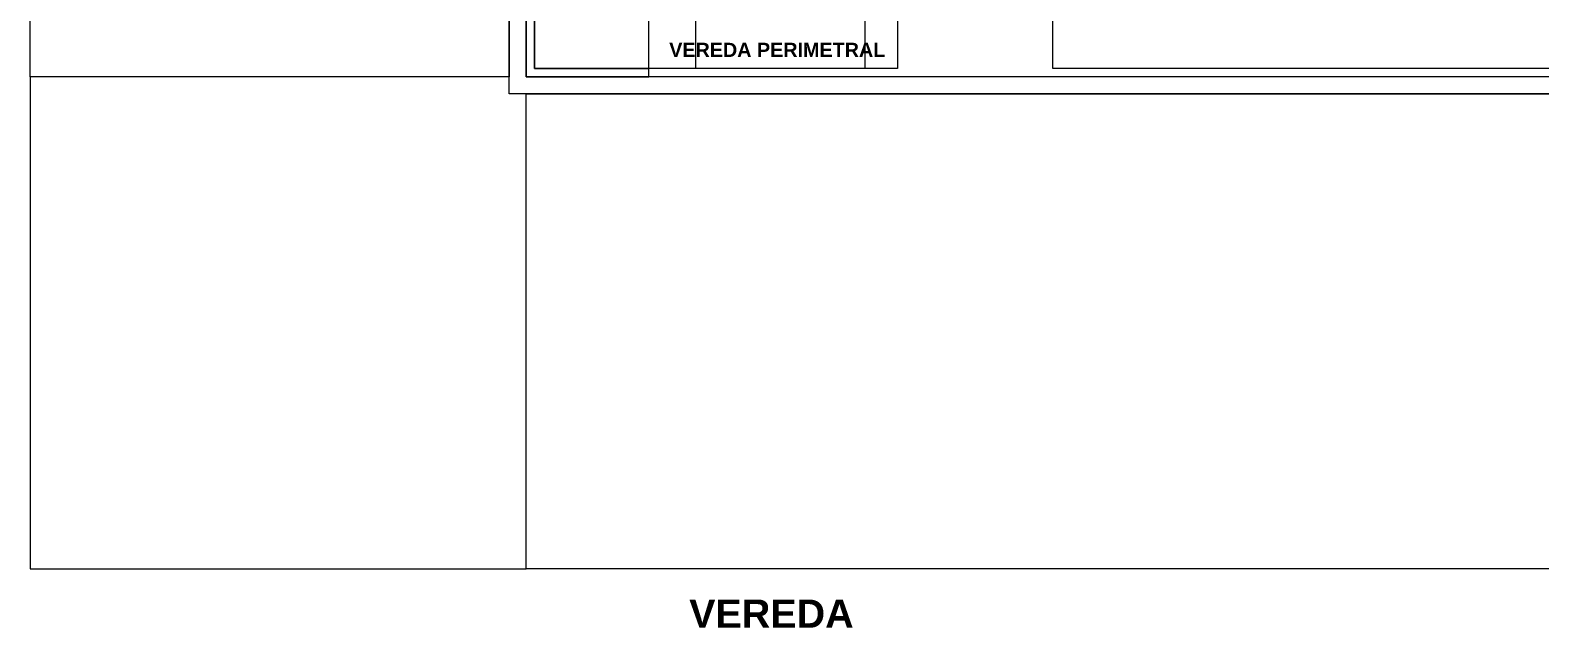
# Model space of a CAD drawing. Header units: inches. Extents: x 2704.1 to 2801.6, y 2415.6 to 2497.
# Drawn here: x 2704.08 to 2730.79, y 2415.64 to 2426.21 of the extents above; entities that cross this region are included whole.
import ezdxf

# ---------------------------------------------------------------- set-up
doc = ezdxf.new("R2010")
doc.units = ezdxf.units.IN
doc.set_wipeout_variables(frame=1)
doc.linetypes.add('Wipeout_Contour', pattern=[1, 0, -1])
for name, color, linetype in [('08 _ STR _ EXT _ 10 Vereda Exterior', 7, 'Continuous'), ('08 _ STR _ EXT _ Estacionamiento-Pavimento', 7, 'Continuous'), ('08 _ STR _ EXT _ Pista exterior', 7, 'Continuous'), ('Estructura - 03 LOSA', 7, 'Continuous'), ('Estructura Compleja - Cubiertas', 7, 'Continuous'), ('Notas - Textos', 7, 'Continuous')]:
    doc.layers.add(name, color=color, linetype=linetype)
doc.styles.add('Estilo_Generado_1', font='swisseb.ttf')
doc.styles.add('Estilo_Generado_8', font='arialbd.ttf')

msp = doc.modelspace()

# ---------------------------------------------------------------- linework, layer by layer
at = {"layer": '08 _ STR _ EXT _ 10 Vereda Exterior', "color": 7, "linetype": 'Continuous', "lineweight": 13}
for p, q in [((2712.556, 2425.386), (2712.556, 2497.027)), ((2712.856, 2425.386), (2712.856, 2497.027)), ((2712.556, 2425.086), (2712.556, 2425.386)), ((2783.576, 2425.386), (2712.856, 2425.386)), ((2712.856, 2425.386), (2712.856, 2425.386)), ((2712.856, 2425.086), (2712.556, 2425.086)), ((2783.576, 2425.086), (2712.856, 2425.086))]:
    msp.add_line(p, q, dxfattribs=at)
at = {"layer": '08 _ STR _ EXT _ 10 Vereda Exterior', "color": 7, "linetype": 'Continuous', "lineweight": 18, "flags": 128}
msp.add_lwpolyline([(2712.856, 2425.386), (2715.026, 2425.386), (2715.026, 2425.536), (2713.006, 2425.536), (2713.006, 2426.886), (2712.856, 2426.886)], close=True, dxfattribs=at)
at = {"layer": '08 _ STR _ EXT _ Estacionamiento-Pavimento', "color": 7, "linetype": 'Continuous', "lineweight": 13, "flags": 128}
for points in [[(2722.176, 2425.536), (2722.176, 2431.886)], [(2753.376, 2425.536), (2722.176, 2425.536)]]:
    msp.add_lwpolyline(points, dxfattribs=at)
at = {"layer": '08 _ STR _ EXT _ Pista exterior', "color": 7, "linetype": 'Continuous', "lineweight": 13, "flags": 128}
for points in [[(2704.083, 2425.386), (2704.083, 2497.026)], [(2712.556, 2497.026), (2712.556, 2425.386)], [(2712.556, 2425.386), (2704.083, 2425.386)], [(2712.856, 2416.686), (2712.856, 2425.086)], [(2712.856, 2425.086), (2783.576, 2425.086)], [(2783.576, 2416.686), (2712.856, 2416.686)]]:
    msp.add_lwpolyline(points, dxfattribs=at)
at = {"layer": '08 _ STR _ EXT _ Pista exterior', "color": 7, "linetype": 'Continuous', "lineweight": 18, "flags": 128}
msp.add_lwpolyline([(2704.083, 2425.386), (2704.083, 2416.686), (2712.856, 2416.686), (2712.856, 2425.086), (2712.556, 2425.086), (2712.556, 2425.386)], close=True, dxfattribs=at)

# ---------------------------------------------------------------- texts
at = {"layer": 'Notas - Textos', "color": 251, "linetype": 'Continuous', "lineweight": 13, "insert": (2717.197, 2416.144), "char_height": 0.5, "attachment_point": 2, "style": 'Estilo_Generado_8'}
msp.add_mtext('\\A1;{\\pqc;\\fArial|b1|i0|c0|p34;VEREDA}', dxfattribs=at)

# ---------------------------------------------------------------- next in the draw order: wipeouts: each hides what was drawn before it
at = {"color": 254, "linetype": 'Wipeout_Contour', "lineweight": 0, "ltscale": 18.00955}
msp.add_wipeout([(2715.026, 2425.536), (2719.426, 2425.536), (2719.426, 2426.886), (2715.026, 2426.886)], dxfattribs=at).dxf.layer = 'Estructura Compleja - Cubiertas'

# ---------------------------------------------------------------- next in the draw order: hatches: boundary and pattern name
at = {"layer": 'Estructura Compleja - Cubiertas', "linetype": 'Continuous', "lineweight": 13}
h = msp.add_hatch(dxfattribs=at)
h.set_pattern_fill('CEMENTO_PULIDO_1_50X3_00_69', color=252, style=0, pattern_type=2)
h.set_pattern_definition([(0, (2712.8556, 2425.3858), (0, 1.5), []), (90, (2712.8556, 2425.3858), (-3, 0), [])])
h.paths.add_polyline_path([(2715.026, 2425.536), (2719.426, 2425.536), (2719.426, 2426.886), (2715.026, 2426.886)])

# ---------------------------------------------------------------- next in the draw order: linework, layer by layer
at = {"layer": 'Estructura - 03 LOSA', "color": 7, "linetype": 'Continuous', "lineweight": 18, "flags": 128}
msp.add_lwpolyline([(2715.026, 2425.536), (2715.026, 2426.886), (2713.006, 2426.886), (2713.006, 2425.536)], close=True, dxfattribs=at)
at = {"layer": 'Estructura Compleja - Cubiertas', "color": 252, "linetype": 'Continuous', "lineweight": 13, "flags": 128}
for points in [[(2715.026, 2425.536), (2715.026, 2465.018)], [(2719.426, 2426.886), (2719.426, 2425.536)], [(2719.426, 2425.536), (2715.026, 2425.536)]]:
    msp.add_lwpolyline(points, dxfattribs=at)

# ---------------------------------------------------------------- next in the draw order: texts
at = {"layer": 'Notas - Textos', "color": 251, "linetype": 'Continuous', "lineweight": 13, "insert": (2717.3, 2425.991), "char_height": 0.25, "attachment_point": 2, "style": 'Estilo_Generado_1'}
msp.add_mtext('\\A1;{\\pqc;\\fSwis721 Ex BT|b1|i0|c0|p34;VEREDA\\fSwis721 Ex BT|b1|i0|c0|p34; PERIMETRAL}', dxfattribs=at)

doc.saveas('drawing.dxf')
